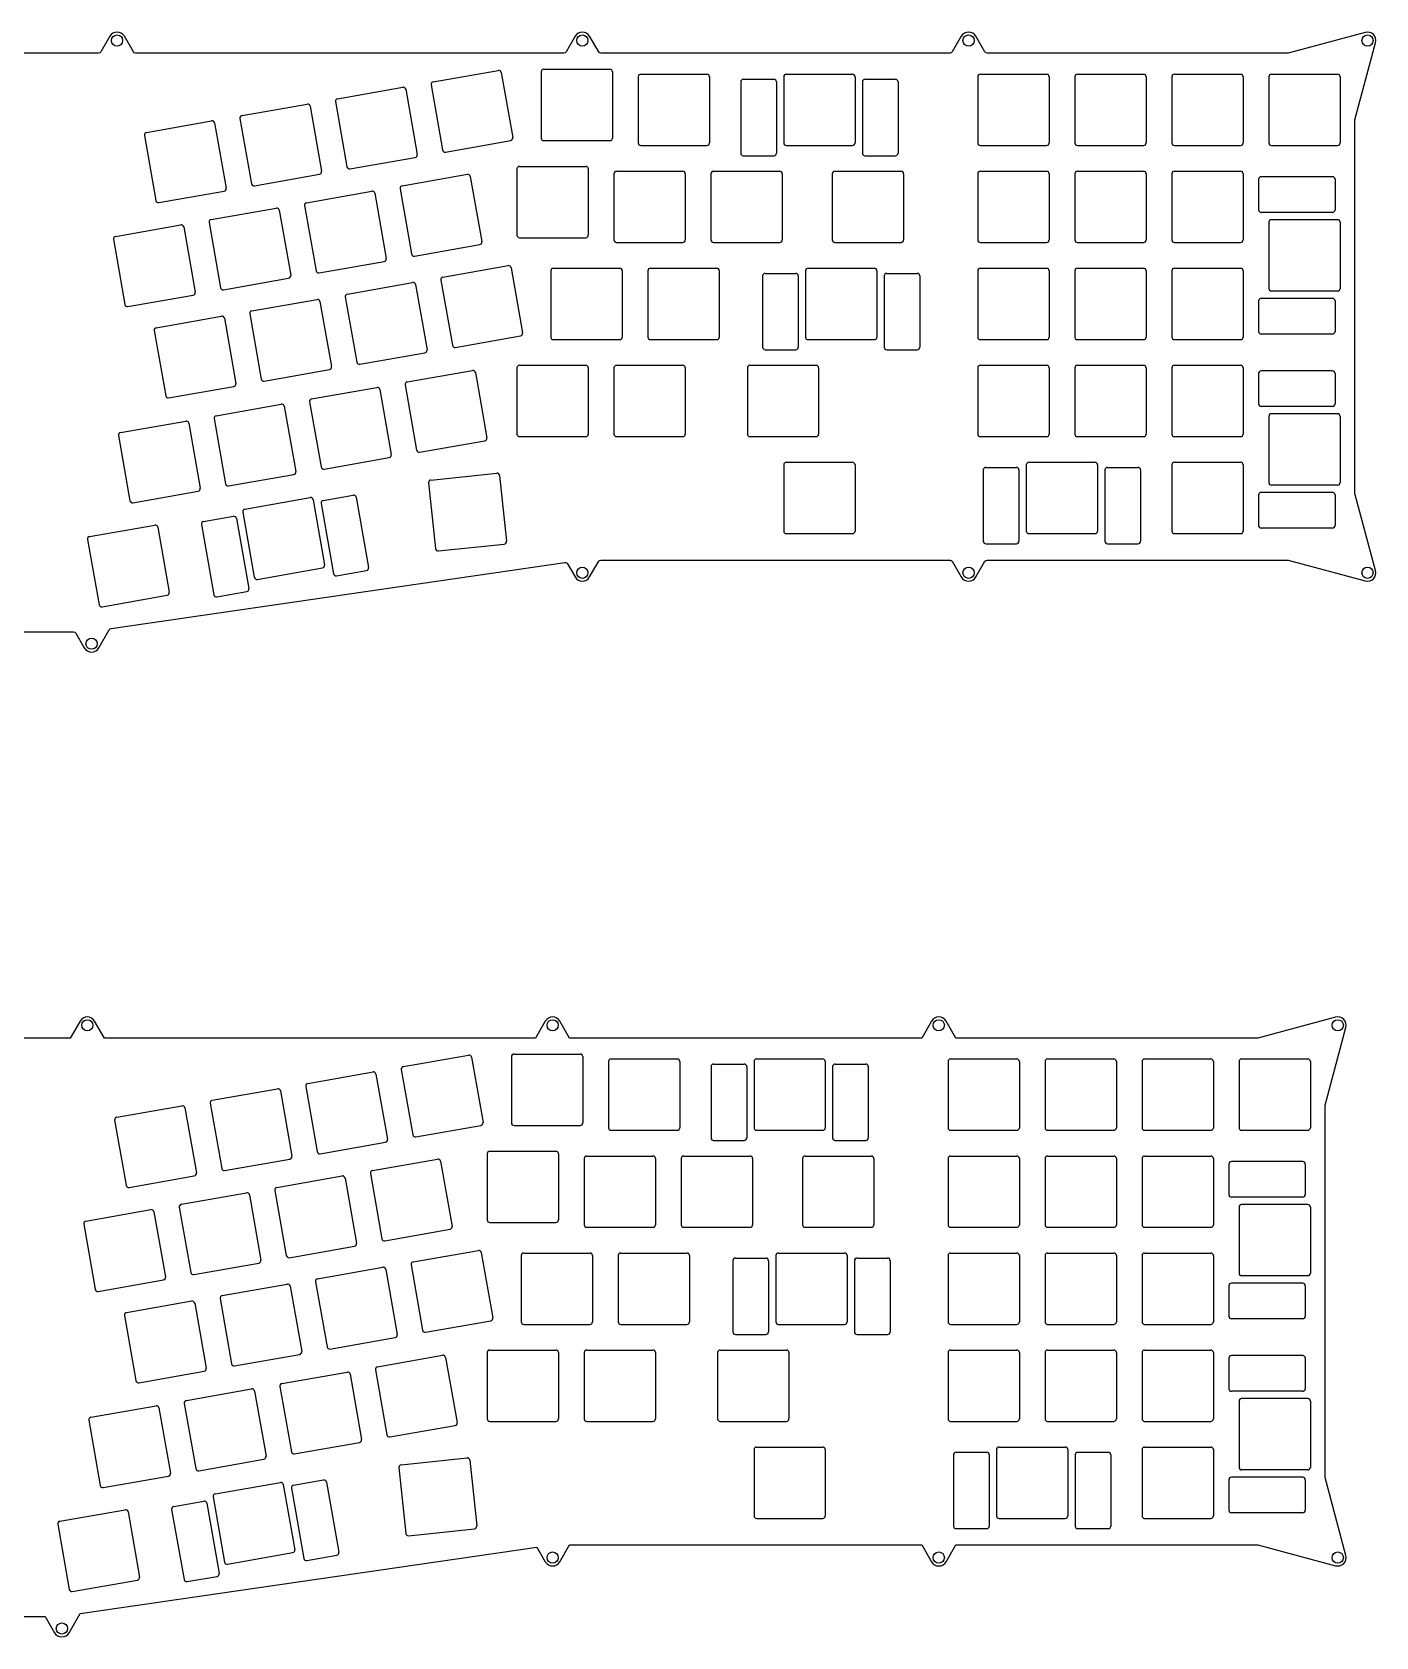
# Model space of a CAD drawing. Header units: millimetres. Extents: x -1 to 508, y -113 to 820.
# Drawn here: x 238.4 to 502.3, y 308.6 to 623.6 of the extents above; entities that cross this region are included whole.
import ezdxf

# ---------------------------------------------------------------- set-up
doc = ezdxf.new("R2010")
doc.units = ezdxf.units.MM
doc.header["$MEASUREMENT"] = 0
doc.layers.get('0').update_dxf_attribs({"linetype": 'CONTINUOUS'})

msp = doc.modelspace()

# ---------------------------------------------------------------- linework, layer by layer
for p, q in [((317.1476, 613.85882), (329.9501, 616.11625)), ((330.52933, 615.71067), (332.78675, 602.90817)), ((338.37347, 615.81361), (338.37347, 602.81361)), ((338.87347, 616.31361), (351.87347, 616.31361)), ((352.37347, 615.81361), (352.37347, 602.81361)), ((357.42347, 614.86111), (357.42347, 601.86111)), ((357.92347, 615.36111), (370.92347, 615.36111)), ((371.42347, 614.86111), (371.42347, 601.86111)), ((385.99847, 614.86111), (385.99847, 601.86111)), ((386.49847, 615.36111), (399.49847, 615.36111)), ((399.99847, 614.86111), (399.99847, 601.86111)), ((424.09847, 614.86111), (424.09847, 601.86111)), ((424.59847, 615.36111), (437.59847, 615.36111)), ((438.09847, 614.86111), (438.09847, 601.86111)), ((443.14847, 614.86111), (443.14847, 601.86111)), ((443.64847, 615.36111), (456.64847, 615.36111)), ((457.14847, 614.86111), (457.14847, 601.86111)), ((462.19847, 614.86111), (462.19847, 601.86111)), ((462.69847, 615.36111), (475.69847, 615.36111)), ((476.19847, 614.86111), (476.19847, 601.86111)), ((481.24847, 614.86111), (481.24847, 601.86111)), ((481.74847, 615.36111), (494.74847, 615.36111)), ((495.24847, 614.86111), (495.24847, 601.86111)), ((298.38701, 610.55082), (311.18951, 612.80825)), ((311.76874, 612.40267), (314.02616, 599.60017)), ((316.74202, 613.27959), (318.99944, 600.47709)), ((377.56047, 613.86111), (377.56047, 599.86111)), ((378.06047, 614.36111), (384.06047, 614.36111)), ((384.56047, 613.86111), (384.56047, 599.86111)), ((401.43647, 613.86111), (401.43647, 599.86111)), ((401.93647, 614.36111), (407.93647, 614.36111)), ((408.43647, 613.86111), (408.43647, 599.86111)), ((279.62642, 607.24283), (292.42892, 609.50025)), ((293.00815, 609.09467), (295.26558, 596.29217)), ((297.98143, 609.9716), (300.23886, 597.1691)), ((260.86583, 603.93483), (273.66833, 606.19226)), ((274.24756, 605.78668), (276.50499, 592.98417)), ((279.22084, 606.6636), (281.47827, 593.8611)), ((260.46025, 603.3556), (262.71768, 590.5531)), ((319.57867, 600.07151), (332.38117, 602.32894)), ((338.87347, 602.31361), (351.87347, 602.31361)), ((300.81808, 596.76352), (313.62058, 599.02094)), ((357.92347, 601.36111), (370.92347, 601.36111)), ((378.06047, 599.36111), (384.06047, 599.36111)), ((386.49847, 601.36111), (399.49847, 601.36111)), ((401.93647, 599.36111), (407.93647, 599.36111)), ((424.59847, 601.36111), (437.59847, 601.36111)), ((443.64847, 601.36111), (456.64847, 601.36111)), ((462.69847, 601.36111), (475.69847, 601.36111)), ((481.74847, 601.36111), (494.74847, 601.36111)), ((282.0575, 593.45552), (294.86, 595.71294)), ((311.0753, 593.44424), (323.8778, 595.70166)), ((333.61097, 596.76361), (333.61097, 583.76361)), ((334.11097, 597.26361), (347.11097, 597.26361)), ((347.61097, 596.76361), (347.61097, 583.76361)), ((352.66097, 595.81111), (352.66097, 582.81111)), ((353.16097, 596.31111), (366.16097, 596.31111)), ((366.66097, 595.81111), (366.66097, 582.81111)), ((371.71097, 595.81111), (371.71097, 582.81111)), ((372.21097, 596.31111), (385.21097, 596.31111)), ((385.71097, 595.81111), (385.71097, 582.81111)), ((395.52347, 595.81111), (395.52347, 582.81111)), ((396.02347, 596.31111), (409.02347, 596.31111)), ((409.52347, 595.81111), (409.52347, 582.81111)), ((424.09847, 595.81111), (424.09847, 582.81111)), ((424.59847, 596.31111), (437.59847, 596.31111)), ((438.09847, 595.81111), (438.09847, 582.81111)), ((443.14847, 595.81111), (443.14847, 582.81111)), ((443.64847, 596.31111), (456.64847, 596.31111)), ((457.14847, 595.81111), (457.14847, 582.81111)), ((462.19847, 595.81111), (462.19847, 582.81111)), ((462.69847, 596.31111), (475.69847, 596.31111)), ((476.19847, 595.81111), (476.19847, 582.81111)), ((263.29691, 590.14752), (276.09941, 592.40495)), ((292.31471, 590.13624), (305.11721, 592.39366)), ((310.66972, 592.86501), (312.92715, 580.06251)), ((324.45703, 595.29608), (326.71446, 582.49358)), ((479.24847, 594.72411), (479.24847, 588.72411)), ((493.74847, 595.22411), (479.74847, 595.22411)), ((494.24847, 594.72411), (494.24847, 588.72411)), ((291.90913, 589.55701), (294.16656, 576.75451)), ((305.69644, 591.98808), (307.95387, 579.18558)), ((273.14855, 586.24901), (275.40597, 573.44651)), ((273.55413, 586.82824), (286.35663, 589.08567)), ((286.93585, 588.68009), (289.19328, 575.87759)), ((493.74847, 588.22411), (479.74847, 588.22411)), ((481.24847, 586.28611), (481.24847, 573.28611)), ((494.74847, 586.78611), (481.74847, 586.78611)), ((495.24847, 586.28611), (495.24847, 573.28611)), ((254.38796, 582.94101), (256.64538, 570.13851)), ((254.79354, 583.52024), (267.59604, 585.77767)), ((268.17527, 585.37209), (270.43269, 572.56959)), ((334.11097, 583.26361), (347.11097, 583.26361)), ((313.50638, 579.65693), (326.30888, 581.91435)), ((353.16097, 582.31111), (366.16097, 582.31111)), ((372.21097, 582.31111), (385.21097, 582.31111)), ((396.02347, 582.31111), (409.02347, 582.31111)), ((424.59847, 582.31111), (437.59847, 582.31111)), ((443.64847, 582.31111), (456.64847, 582.31111)), ((462.69847, 582.31111), (475.69847, 582.31111)), ((294.74579, 576.34893), (307.54829, 578.60636)), ((319.07345, 575.51065), (331.87595, 577.76807)), ((332.45517, 577.36249), (334.7126, 564.55999)), ((340.27847, 576.76111), (340.27847, 563.76111)), ((340.77847, 577.26111), (353.77847, 577.26111)), ((354.27847, 576.76111), (354.27847, 563.76111)), ((359.32847, 576.76111), (359.32847, 563.76111)), ((359.82847, 577.26111), (372.82847, 577.26111)), ((373.32847, 576.76111), (373.32847, 563.76111)), ((390.28472, 576.76111), (390.28472, 563.76111)), ((390.78472, 577.26111), (403.78472, 577.26111)), ((404.28472, 576.76111), (404.28472, 563.76111)), ((424.09847, 576.76111), (424.09847, 563.76111)), ((424.59847, 577.26111), (437.59847, 577.26111)), ((438.09847, 576.76111), (438.09847, 563.76111)), ((443.14847, 576.76111), (443.14847, 563.76111)), ((443.64847, 577.26111), (456.64847, 577.26111)), ((457.14847, 576.76111), (457.14847, 563.76111)), ((462.19847, 576.76111), (462.19847, 563.76111)), ((462.69847, 577.26111), (475.69847, 577.26111)), ((476.19847, 576.76111), (476.19847, 563.76111)), ((275.9852, 573.04093), (288.7877, 575.29836)), ((300.31286, 572.20265), (313.11536, 574.46008)), ((313.69459, 574.0545), (315.95201, 561.252)), ((318.66787, 574.93142), (320.92529, 562.12892)), ((381.84672, 575.76111), (381.84672, 561.76111)), ((382.34672, 576.26111), (388.34672, 576.26111)), ((388.84672, 575.76111), (388.84672, 561.76111)), ((405.72272, 575.76111), (405.72272, 561.76111)), ((406.22272, 576.26111), (412.22272, 576.26111)), ((412.72272, 575.76111), (412.72272, 561.76111)), ((257.22461, 569.73293), (270.02711, 571.99036)), ((281.55227, 568.89465), (294.35477, 571.15208)), ((294.934, 570.7465), (297.19142, 557.944)), ((299.90728, 571.62342), (302.1647, 558.82092)), ((479.24847, 570.84811), (479.24847, 564.84811)), ((493.74847, 571.34811), (479.74847, 571.34811)), ((494.74847, 572.78611), (481.74847, 572.78611)), ((494.24847, 570.84811), (494.24847, 564.84811)), ((262.79168, 565.58665), (275.59418, 567.84408)), ((276.17341, 567.4385), (278.43084, 554.636)), ((281.14669, 568.31542), (283.40412, 555.51292)), ((262.3861, 565.00743), (264.64353, 552.20493)), ((321.50452, 561.72334), (334.30702, 563.98077)), ((493.74847, 564.34811), (479.74847, 564.34811)), ((340.77847, 563.26111), (353.77847, 563.26111)), ((359.82847, 563.26111), (372.82847, 563.26111)), ((382.34672, 561.26111), (388.34672, 561.26111)), ((390.78472, 563.26111), (403.78472, 563.26111)), ((406.22272, 561.26111), (412.22272, 561.26111)), ((424.59847, 563.26111), (437.59847, 563.26111)), ((443.64847, 563.26111), (456.64847, 563.26111)), ((462.69847, 563.26111), (475.69847, 563.26111)), ((302.74393, 558.41534), (315.54643, 560.67277)), ((333.61097, 557.71111), (333.61097, 544.71111)), ((334.11097, 558.21111), (347.11097, 558.21111)), ((347.61097, 557.71111), (347.61097, 544.71111)), ((352.66097, 557.71111), (352.66097, 544.71111)), ((353.16097, 558.21111), (366.16097, 558.21111)), ((366.66097, 557.71111), (366.66097, 544.71111)), ((378.85472, 557.71111), (378.85472, 544.71111)), ((379.35472, 558.21111), (392.35472, 558.21111)), ((392.85472, 557.71111), (392.85472, 544.71111)), ((424.09847, 557.71111), (424.09847, 544.71111)), ((424.59847, 558.21111), (437.59847, 558.21111)), ((438.09847, 557.71111), (438.09847, 544.71111)), ((443.14847, 557.71111), (443.14847, 544.71111)), ((443.64847, 558.21111), (456.64847, 558.21111)), ((457.14847, 557.71111), (457.14847, 544.71111)), ((462.19847, 557.71111), (462.19847, 544.71111)), ((462.69847, 558.21111), (475.69847, 558.21111)), ((476.19847, 557.71111), (476.19847, 544.71111)), ((283.98334, 555.10734), (296.78585, 557.36477)), ((312.06312, 554.93066), (324.86562, 557.18809)), ((325.44485, 556.78251), (327.70227, 543.98001)), ((479.24847, 556.62411), (479.24847, 550.62411)), ((493.74847, 557.12411), (479.74847, 557.12411)), ((494.24847, 556.62411), (494.24847, 550.62411)), ((265.22276, 551.79935), (278.02526, 554.05677)), ((293.30253, 551.62266), (306.10503, 553.88009)), ((306.68426, 553.47451), (308.94169, 540.67201)), ((311.65754, 554.35143), (313.91497, 541.54893)), ((274.54194, 548.31467), (287.34445, 550.57209)), ((287.92367, 550.16651), (290.1811, 537.36401)), ((292.89695, 551.04344), (295.15438, 538.24093)), ((493.74847, 550.12411), (479.74847, 550.12411)), ((494.74847, 548.68611), (481.74847, 548.68611)), ((255.78136, 545.00667), (268.58386, 547.26409)), ((269.16309, 546.85851), (271.42051, 534.05601)), ((274.13636, 547.73544), (276.39379, 534.93294)), ((481.24847, 548.18611), (481.24847, 535.18611)), ((495.24847, 548.18611), (495.24847, 535.18611)), ((255.37578, 544.42744), (257.6332, 531.62494)), ((314.49419, 541.14335), (327.2967, 543.40078)), ((334.11097, 544.21111), (347.11097, 544.21111)), ((353.16097, 544.21111), (366.16097, 544.21111)), ((379.35472, 544.21111), (392.35472, 544.21111)), ((424.59847, 544.21111), (437.59847, 544.21111)), ((443.64847, 544.21111), (456.64847, 544.21111)), ((462.69847, 544.21111), (475.69847, 544.21111)), ((295.73361, 537.83535), (308.53611, 540.09278)), ((386.49847, 539.16111), (399.49847, 539.16111)), ((434.12347, 539.16111), (447.12347, 539.16111)), ((462.69847, 539.16111), (475.69847, 539.16111)), ((276.97302, 534.52736), (289.77552, 536.78478)), ((316.72171, 535.68588), (329.6505, 537.04475)), ((330.20002, 536.59975), (331.55889, 523.67096)), ((385.99847, 538.66111), (385.99847, 525.66111)), ((399.99847, 538.66111), (399.99847, 525.66111)), ((425.18547, 537.66111), (425.18547, 523.66111)), ((425.68547, 538.16111), (431.68547, 538.16111)), ((432.18547, 537.66111), (432.18547, 523.66111)), ((433.62347, 538.66111), (433.62347, 525.66111)), ((447.62347, 538.66111), (447.62347, 525.66111)), ((449.06147, 537.66111), (449.06147, 523.66111)), ((449.56147, 538.16111), (455.56147, 538.16111)), ((456.06147, 537.66111), (456.06147, 523.66111)), ((462.19847, 538.66111), (462.19847, 525.66111)), ((476.19847, 538.66111), (476.19847, 525.66111)), ((258.21243, 531.21936), (271.01493, 533.47679)), ((295.57213, 531.66355), (301.48097, 532.70544)), ((316.27672, 535.13635), (317.63559, 522.20757)), ((479.24847, 532.74811), (479.24847, 526.74811)), ((493.74847, 533.24811), (479.74847, 533.24811)), ((494.74847, 534.68611), (481.74847, 534.68611)), ((494.24847, 532.74811), (494.24847, 526.74811)), ((279.78944, 529.38835), (282.04686, 516.58585)), ((280.19502, 529.96758), (292.99752, 532.225)), ((293.57674, 531.81942), (295.83417, 519.01692)), ((295.16655, 531.08432), (297.59762, 517.29701)), ((302.0602, 532.29986), (304.49127, 518.51255)), ((249.70906, 524.59208), (262.51156, 526.84951)), ((263.09079, 526.44393), (265.34822, 513.64143)), ((271.65328, 526.9383), (274.08435, 513.15099)), ((272.05886, 527.51753), (277.9677, 528.55942)), ((278.54693, 528.15384), (280.97801, 514.36653)), ((493.74847, 526.24811), (479.74847, 526.24811)), ((249.30348, 524.01285), (251.56091, 511.21035)), ((318.18511, 521.76257), (331.1139, 523.12144)), ((386.49847, 525.16111), (399.49847, 525.16111)), ((425.68547, 523.16111), (431.68547, 523.16111)), ((434.12347, 525.16111), (447.12347, 525.16111)), ((449.56147, 523.16111), (455.56147, 523.16111)), ((462.69847, 525.16111), (475.69847, 525.16111)), ((282.62609, 516.18027), (295.42859, 518.4377)), ((298.17685, 516.89143), (304.0857, 517.93332)), ((274.66358, 512.74541), (280.57243, 513.7873)), ((252.14014, 510.80477), (264.94264, 513.0622)), ((311.30748, 420.51769), (324.10998, 422.77512)), ((324.68921, 422.36954), (326.94663, 409.56704)), ((332.53335, 422.47248), (332.53335, 409.47248)), ((333.03335, 422.97248), (346.03335, 422.97248)), ((346.53335, 422.47248), (346.53335, 409.47248)), ((292.54689, 417.2097), (305.34939, 419.46712)), ((305.92862, 419.06154), (308.18605, 406.25904)), ((310.9019, 419.93847), (313.15933, 407.13597)), ((351.58335, 421.51998), (351.58335, 408.51998)), ((352.08335, 422.01998), (365.08335, 422.01998)), ((365.58335, 421.51998), (365.58335, 408.51998)), ((371.72035, 420.51998), (371.72035, 406.51998)), ((372.22035, 421.01998), (378.22035, 421.01998)), ((378.72035, 420.51998), (378.72035, 406.51998)), ((380.15835, 421.51998), (380.15835, 408.51998)), ((380.65835, 422.01998), (393.65835, 422.01998)), ((394.15835, 421.51998), (394.15835, 408.51998)), ((395.59635, 420.51998), (395.59635, 406.51998)), ((396.09635, 421.01998), (402.09635, 421.01998)), ((402.59635, 420.51998), (402.59635, 406.51998)), ((418.25835, 421.51998), (418.25835, 408.51998)), ((418.75835, 422.01998), (431.75835, 422.01998)), ((432.25835, 421.51998), (432.25835, 408.51998)), ((437.30835, 421.51998), (437.30835, 408.51998)), ((437.80835, 422.01998), (450.80835, 422.01998)), ((451.30835, 421.51998), (451.30835, 408.51998)), ((456.35835, 421.51998), (456.35835, 408.51998)), ((456.85835, 422.01998), (469.85835, 422.01998)), ((470.35835, 421.51998), (470.35835, 408.51998)), ((475.40835, 421.51998), (475.40835, 408.51998)), ((475.90835, 422.01998), (488.90835, 422.01998)), ((489.40835, 421.51998), (489.40835, 408.51998)), ((273.7863, 413.9017), (286.5888, 416.15913)), ((292.14131, 416.63047), (294.39874, 403.82797)), ((255.02572, 410.5937), (267.82822, 412.85113)), ((273.38072, 413.32247), (275.63815, 400.51997)), ((287.16803, 415.75355), (289.42546, 402.95104)), ((254.62014, 410.01447), (256.87756, 397.21197)), ((268.40744, 412.44555), (270.66487, 399.64305)), ((313.73855, 406.73039), (326.54105, 408.98781)), ((333.03335, 408.97248), (346.03335, 408.97248)), ((352.08335, 408.01998), (365.08335, 408.01998)), ((380.65835, 408.01998), (393.65835, 408.01998)), ((418.75835, 408.01998), (431.75835, 408.01998)), ((437.80835, 408.01998), (450.80835, 408.01998)), ((456.85835, 408.01998), (469.85835, 408.01998)), ((475.90835, 408.01998), (488.90835, 408.01998)), ((294.97797, 403.42239), (307.78047, 405.67981)), ((327.77085, 403.42248), (327.77085, 390.42248)), ((328.27085, 403.92248), (341.27085, 403.92248)), ((341.77085, 403.42248), (341.77085, 390.42248)), ((372.22035, 406.01998), (378.22035, 406.01998)), ((396.09635, 406.01998), (402.09635, 406.01998)), ((276.21738, 400.11439), (289.01988, 402.37182)), ((305.23518, 400.10311), (318.03768, 402.36053)), ((318.61691, 401.95495), (320.87434, 389.15245)), ((346.82085, 402.46998), (346.82085, 389.46998)), ((347.32085, 402.96998), (360.32085, 402.96998)), ((360.82085, 402.46998), (360.82085, 389.46998)), ((365.87085, 402.46998), (365.87085, 389.46998)), ((366.37085, 402.96998), (379.37085, 402.96998)), ((379.87085, 402.46998), (379.87085, 389.46998)), ((389.68335, 402.46998), (389.68335, 389.46998)), ((390.18335, 402.96998), (403.18335, 402.96998)), ((403.68335, 402.46998), (403.68335, 389.46998)), ((418.25835, 402.46998), (418.25835, 389.46998)), ((418.75835, 402.96998), (431.75835, 402.96998)), ((432.25835, 402.46998), (432.25835, 389.46998)), ((437.30835, 402.46998), (437.30835, 389.46998)), ((437.80835, 402.96998), (450.80835, 402.96998)), ((451.30835, 402.46998), (451.30835, 389.46998)), ((456.35835, 402.46998), (456.35835, 389.46998)), ((456.85835, 402.96998), (469.85835, 402.96998)), ((470.35835, 402.46998), (470.35835, 389.46998)), ((473.40835, 401.38298), (473.40835, 395.38298)), ((487.90835, 401.88298), (473.90835, 401.88298)), ((488.40835, 401.38298), (488.40835, 395.38298)), ((257.45679, 396.80639), (270.25929, 399.06382)), ((286.4746, 396.79511), (299.2771, 399.05254)), ((299.85632, 398.64696), (302.11375, 385.84446)), ((304.8296, 399.52388), (307.08703, 386.72138)), ((267.71401, 393.48711), (280.51651, 395.74454)), ((281.09574, 395.33896), (283.35316, 382.53646)), ((286.06902, 396.21588), (288.32644, 383.41338)), ((487.90835, 394.88298), (473.90835, 394.88298)), ((248.95342, 390.17911), (261.75592, 392.43654)), ((262.33515, 392.03096), (264.59258, 379.22846)), ((267.30843, 392.90788), (269.56585, 380.10538)), ((475.40835, 392.94498), (475.40835, 379.94498)), ((488.90835, 393.44498), (475.90835, 393.44498)), ((489.40835, 392.94498), (489.40835, 379.94498)), ((248.54784, 389.59989), (250.80527, 376.79739)), ((307.66626, 386.3158), (320.46876, 388.57323)), ((328.27085, 389.92248), (341.27085, 389.92248)), ((347.32085, 388.96998), (360.32085, 388.96998)), ((366.37085, 388.96998), (379.37085, 388.96998)), ((390.18335, 388.96998), (403.18335, 388.96998)), ((418.75835, 388.96998), (431.75835, 388.96998)), ((437.80835, 388.96998), (450.80835, 388.96998)), ((456.85835, 388.96998), (469.85835, 388.96998)), ((288.90567, 383.0078), (301.70817, 385.26523)), ((313.23333, 382.16952), (326.03583, 384.42695)), ((270.14508, 379.6998), (282.94758, 381.95723)), ((312.82775, 381.59029), (315.08517, 368.78779)), ((326.61506, 384.02137), (328.87248, 371.21887)), ((334.43835, 383.41998), (334.43835, 370.41998)), ((334.93835, 383.91998), (347.93835, 383.91998)), ((348.43835, 383.41998), (348.43835, 370.41998)), ((353.48835, 383.41998), (353.48835, 370.41998)), ((353.98835, 383.91998), (366.98835, 383.91998)), ((367.48835, 383.41998), (367.48835, 370.41998)), ((376.0066, 382.41998), (376.0066, 368.41998)), ((376.5066, 382.91998), (382.5066, 382.91998)), ((383.0066, 382.41998), (383.0066, 368.41998)), ((384.4446, 383.41998), (384.4446, 370.41998)), ((384.9446, 383.91998), (397.9446, 383.91998)), ((398.4446, 383.41998), (398.4446, 370.41998)), ((399.8826, 382.41998), (399.8826, 368.41998)), ((400.3826, 382.91998), (406.3826, 382.91998)), ((406.8826, 382.41998), (406.8826, 368.41998)), ((418.25835, 383.41998), (418.25835, 370.41998)), ((418.75835, 383.91998), (431.75835, 383.91998)), ((432.25835, 383.41998), (432.25835, 370.41998)), ((437.30835, 383.41998), (437.30835, 370.41998)), ((437.80835, 383.91998), (450.80835, 383.91998)), ((451.30835, 383.41998), (451.30835, 370.41998)), ((456.35835, 383.41998), (456.35835, 370.41998)), ((456.85835, 383.91998), (469.85835, 383.91998)), ((470.35835, 383.41998), (470.35835, 370.41998)), ((251.38449, 376.39181), (264.187, 378.64923)), ((294.06716, 378.28229), (296.32459, 365.47979)), ((294.47274, 378.86152), (307.27524, 381.11895)), ((307.85447, 380.71337), (310.1119, 367.91087)), ((488.90835, 379.44498), (475.90835, 379.44498)), ((275.30657, 374.9743), (277.564, 362.1718)), ((275.71215, 375.55352), (288.51465, 377.81095)), ((289.09388, 377.40537), (291.35131, 364.60287)), ((473.40835, 377.50698), (473.40835, 371.50698)), ((487.90835, 378.00698), (473.90835, 378.00698)), ((488.40835, 377.50698), (488.40835, 371.50698)), ((256.95156, 372.24553), (269.75407, 374.50295)), ((270.33329, 374.09737), (272.59072, 361.29487)), ((256.54599, 371.6663), (258.80341, 358.8638)), ((315.6644, 368.38221), (328.4669, 370.63964)), ((334.93835, 369.91998), (347.93835, 369.91998)), ((353.98835, 369.91998), (366.98835, 369.91998)), ((384.9446, 369.91998), (397.9446, 369.91998)), ((418.75835, 369.91998), (431.75835, 369.91998)), ((437.80835, 369.91998), (450.80835, 369.91998)), ((456.85835, 369.91998), (469.85835, 369.91998)), ((487.90835, 371.00698), (473.90835, 371.00698)), ((296.90381, 365.07421), (309.70632, 367.33164)), ((376.5066, 367.91998), (382.5066, 367.91998)), ((400.3826, 367.91998), (406.3826, 367.91998)), ((278.14323, 361.76622), (290.94573, 364.02364)), ((306.223, 361.58953), (319.0255, 363.84696)), ((319.60473, 363.44138), (321.86216, 350.63888)), ((327.77085, 364.36998), (327.77085, 351.36998)), ((328.27085, 364.86998), (341.27085, 364.86998)), ((341.77085, 364.36998), (341.77085, 351.36998)), ((346.82085, 364.36998), (346.82085, 351.36998)), ((347.32085, 364.86998), (360.32085, 364.86998)), ((360.82085, 364.36998), (360.82085, 351.36998)), ((373.0146, 364.36998), (373.0146, 351.36998)), ((373.5146, 364.86998), (386.5146, 364.86998)), ((387.0146, 364.36998), (387.0146, 351.36998)), ((418.25835, 364.36998), (418.25835, 351.36998)), ((418.75835, 364.86998), (431.75835, 364.86998)), ((432.25835, 364.36998), (432.25835, 351.36998)), ((437.30835, 364.36998), (437.30835, 351.36998)), ((437.80835, 364.86998), (450.80835, 364.86998)), ((451.30835, 364.36998), (451.30835, 351.36998)), ((456.35835, 364.36998), (456.35835, 351.36998)), ((456.85835, 364.86998), (469.85835, 364.86998)), ((470.35835, 364.36998), (470.35835, 351.36998)), ((473.40835, 363.28298), (473.40835, 357.28298)), ((487.90835, 363.78298), (473.90835, 363.78298)), ((488.40835, 363.28298), (488.40835, 357.28298)), ((259.38264, 358.45822), (272.18514, 360.71564)), ((287.46241, 358.28154), (300.26492, 360.53896)), ((300.84414, 360.13338), (303.10157, 347.33088)), ((305.81742, 361.01031), (308.07485, 348.2078)), ((268.70183, 354.97354), (281.50433, 357.23096)), ((282.08356, 356.82538), (284.34098, 344.02288)), ((287.05684, 357.70231), (289.31426, 344.89981)), ((487.90835, 356.78298), (473.90835, 356.78298)), ((249.94124, 351.66554), (262.74374, 353.92297)), ((263.32297, 353.51739), (265.58039, 340.71489)), ((268.29625, 354.39431), (270.55367, 341.59181)), ((475.40835, 354.84498), (475.40835, 341.84498)), ((488.90835, 355.34498), (475.90835, 355.34498)), ((489.40835, 354.84498), (489.40835, 341.84498)), ((249.53566, 351.08631), (251.79309, 338.28381)), ((308.65408, 347.80222), (321.45658, 350.05965)), ((328.27085, 350.86998), (341.27085, 350.86998)), ((347.32085, 350.86998), (360.32085, 350.86998)), ((373.5146, 350.86998), (386.5146, 350.86998)), ((418.75835, 350.86998), (431.75835, 350.86998)), ((437.80835, 350.86998), (450.80835, 350.86998)), ((456.85835, 350.86998), (469.85835, 350.86998)), ((289.89349, 344.49423), (302.69599, 346.75165)), ((271.1329, 341.18623), (283.9354, 343.44366)), ((310.8816, 342.34475), (323.81038, 343.70362)), ((380.15835, 345.31998), (380.15835, 332.31998)), ((380.65835, 345.81998), (393.65835, 345.81998)), ((394.15835, 345.31998), (394.15835, 332.31998)), ((419.34535, 344.31998), (419.34535, 330.31998)), ((419.84535, 344.81998), (425.84535, 344.81998)), ((426.34535, 344.31998), (426.34535, 330.31998)), ((427.78335, 345.31998), (427.78335, 332.31998)), ((428.28335, 345.81998), (441.28335, 345.81998)), ((441.78335, 345.31998), (441.78335, 332.31998)), ((443.22135, 344.31998), (443.22135, 330.31998)), ((443.72135, 344.81998), (449.72135, 344.81998)), ((450.22135, 344.31998), (450.22135, 330.31998)), ((456.35835, 345.31998), (456.35835, 332.31998)), ((456.85835, 345.81998), (469.85835, 345.81998)), ((470.35835, 345.31998), (470.35835, 332.31998)), ((310.4366, 341.79522), (311.79547, 328.86644)), ((324.35991, 343.25862), (325.71878, 330.32984)), ((488.90835, 341.34498), (475.90835, 341.34498)), ((252.37231, 337.87823), (265.17481, 340.13566)), ((274.3549, 336.62645), (287.1574, 338.88388)), ((287.73663, 338.4783), (289.99405, 325.6758)), ((289.32643, 337.74319), (291.7575, 323.95589)), ((289.73201, 338.32242), (295.64086, 339.36431)), ((296.22008, 338.95873), (298.65116, 325.17142)), ((473.40835, 339.40698), (473.40835, 333.40698)), ((487.90835, 339.90698), (473.90835, 339.90698)), ((488.40835, 339.40698), (488.40835, 333.40698)), ((266.21874, 334.1764), (272.12759, 335.21829)), ((272.70681, 334.81271), (275.13789, 321.0254)), ((273.94932, 336.04722), (276.20674, 323.24472)), ((243.86894, 331.25095), (256.67144, 333.50838)), ((257.25067, 333.1028), (259.5081, 320.3003)), ((265.81316, 333.59717), (268.24423, 319.80986)), ((380.65835, 331.81998), (393.65835, 331.81998)), ((428.28335, 331.81998), (441.28335, 331.81998)), ((456.85835, 331.81998), (469.85835, 331.81998)), ((487.90835, 332.90698), (473.90835, 332.90698)), ((243.46336, 330.67173), (245.72079, 317.86922)), ((312.345, 328.42144), (325.27378, 329.78031)), ((419.84535, 329.81998), (425.84535, 329.81998)), ((443.72135, 329.81998), (449.72135, 329.81998)), ((276.78597, 322.83914), (289.58847, 325.09657)), ((292.33673, 323.55031), (298.24558, 324.5922)), ((246.30002, 317.46364), (259.10252, 319.72107)), ((268.82346, 319.40428), (274.73231, 320.44617))]:
    msp.add_line(p, q)
at = {"linetype": 'Continuous'}
for points in [[(220.22289, 505.89522), (246.54352, 505.89522, -0.267949192), (246.97654, 505.64522), (248.66484, 502.72099, 0.577350269), (251.52272, 502.72099), (253.57287, 506.27195, -0.229611868), (253.93394, 506.51675), (343.02941, 519.47219, -0.307035754), (343.53437, 519.22739), (345.02521, 516.64518, 0.577350269), (347.8831, 516.64518), (349.65845, 519.72018, -0.267949192), (350.09146, 519.97018), (418.6496, 519.97018, -0.267949192), (419.08261, 519.72018), (420.85797, 516.64518, 0.577350269), (423.71585, 516.64518), (425.4912, 519.72018, -0.267949192), (425.92421, 519.97018), (484.78277, 519.97018, -0.065543463), (485.04159, 519.93611), (500.19261, 515.8764, 0.577350269), (502.21344, 517.89723), (498.15374, 533.04825, -0.065543463), (498.11966, 533.30707), (498.11966, 606.13632, -0.065381782), (498.15357, 606.39451), (502.2036, 621.54846, 0.581379959), (500.19261, 623.56666), (485.04159, 619.50695, -0.065543463), (484.78277, 619.47288), (425.92421, 619.47288, -0.267949192), (425.4912, 619.72288), (423.71585, 622.79788, 0.577350269), (420.85797, 622.79788), (419.08261, 619.72288, -0.267949192), (418.6496, 619.47288), (350.09146, 619.47288, -0.267949192), (349.65845, 619.72288), (347.8831, 622.79788, 0.577350269), (345.02521, 622.79788), (343.24986, 619.72288, -0.267949192), (342.81685, 619.47288), (258.73113, 619.47288, -0.267949192), (258.29812, 619.72288), (256.52275, 622.7979, 0.577338453), (253.66484, 622.79788), (251.8895, 619.72288, -0.267949907), (251.45649, 619.47288), (220.30994, 619.47288, -0.267949192)], [(214.0941, 312.5541), (240.99208, 312.5541), (242.82472, 309.37987, 0.577350269), (245.68261, 309.37987), (247.85395, 313.14074), (337.52476, 326.17984), (339.18509, 323.30405, 0.577350269), (342.04298, 323.30405), (343.96267, 326.62905), (413.09816, 326.62905), (415.01785, 323.30405, 0.577350269), (417.87573, 323.30405), (419.79542, 326.62905), (479.07431, 326.62905), (494.35249, 322.53527, 0.577350269), (496.37332, 324.5561), (492.27954, 339.83429), (492.27954, 412.92651), (496.36348, 428.20734, 0.581379959), (494.35249, 430.22553), (479.07431, 426.13175), (419.79542, 426.13175), (417.87573, 429.45675, 0.577350269), (415.01785, 429.45675), (413.09816, 426.13175), (343.96267, 426.13175), (342.04298, 429.45675, 0.577350269), (339.18509, 429.45675), (337.2654, 426.13175), (252.60234, 426.13175), (250.68264, 429.45677, 0.577338453), (247.82472, 429.45675), (245.90505, 426.13175), (214.18115, 426.13175)]]:
    msp.add_lwpolyline(points, format="xyb", dxfattribs=at)
for centre in [(255.09378, 621.97288), (346.45415, 621.97288), (422.28691, 621.97288), (500.61966, 621.97288), (346.45415, 517.47018), (422.28691, 517.47018), (500.61966, 517.47018), (250.09378, 503.54599), (249.25367, 428.63175), (340.61404, 428.63175), (416.44679, 428.63175), (494.77954, 428.63175), (340.61404, 324.12905), (416.44679, 324.12905), (494.77954, 324.12905), (244.25367, 310.20487)]:
    msp.add_circle(centre, 1.1, dxfattribs=at)
for centre, start, end in [((330.03692, 615.62384), 10, 100), ((338.87347, 615.81361), 90, 180), ((351.87347, 615.81361), 0, 90), ((357.92347, 614.86111), 90, 180), ((370.92347, 614.86111), 0, 90), ((386.49847, 614.86111), 90, 180), ((399.49847, 614.86111), 0, 90), ((424.59847, 614.86111), 90, 180), ((437.59847, 614.86111), 0, 90), ((443.64847, 614.86111), 90, 180), ((456.64847, 614.86111), 0, 90), ((462.69847, 614.86111), 90, 180), ((475.69847, 614.86111), 0, 90), ((481.74847, 614.86111), 90, 180), ((494.74847, 614.86111), 0, 90), ((311.27633, 612.31585), 10, 100), ((317.23442, 613.36642), 100, 190), ((378.06047, 613.86111), 90, 180), ((384.06047, 613.86111), 0, 90), ((401.93647, 613.86111), 90, 180), ((407.93647, 613.86111), 0, 90), ((292.51575, 609.00785), 10, 100), ((298.47383, 610.05842), 100, 190), ((273.75516, 605.69985), 10, 100), ((279.71325, 606.75042), 100, 190), ((260.95266, 603.44243), 100, 190), ((332.29435, 602.82134), 280, 10), ((338.87347, 602.81361), 180, 270), ((351.87347, 602.81361), 270, 0), ((357.92347, 601.86111), 180, 270), ((370.92347, 601.86111), 270, 0), ((386.49847, 601.86111), 180, 270), ((399.49847, 601.86111), 270, 0), ((424.59847, 601.86111), 180, 270), ((437.59847, 601.86111), 270, 0), ((443.64847, 601.86111), 180, 270), ((456.64847, 601.86111), 270, 0), ((462.69847, 601.86111), 180, 270), ((475.69847, 601.86111), 270, 0), ((481.74847, 601.86111), 180, 270), ((494.74847, 601.86111), 270, 0), ((313.53376, 599.51335), 280, 10), ((319.49185, 600.56392), 190, 280), ((378.06047, 599.86111), 180, 270), ((384.06047, 599.86111), 270, 0), ((401.93647, 599.86111), 180, 270), ((407.93647, 599.86111), 270, 0), ((294.77317, 596.20535), 280, 10), ((300.73126, 597.25592), 190, 280), ((323.96463, 595.20926), 10, 100), ((334.11097, 596.76361), 90, 180), ((347.11097, 596.76361), 0, 90), ((353.16097, 595.81111), 90, 180), ((366.16097, 595.81111), 0, 90), ((372.21097, 595.81111), 90, 180), ((385.21097, 595.81111), 0, 90), ((396.02347, 595.81111), 90, 180), ((409.02347, 595.81111), 0, 90), ((424.59847, 595.81111), 90, 180), ((437.59847, 595.81111), 0, 90), ((443.64847, 595.81111), 90, 180), ((456.64847, 595.81111), 0, 90), ((462.69847, 595.81111), 90, 180), ((475.69847, 595.81111), 0, 90), ((276.01258, 592.89735), 280, 10), ((281.97067, 593.94792), 190, 280), ((305.20404, 591.90126), 10, 100), ((311.16212, 592.95183), 100, 190), ((479.74847, 594.72411), 90, 180), ((493.74847, 594.72411), 0, 90), ((263.21008, 590.63992), 190, 280), ((292.40154, 589.64383), 100, 190), ((273.64095, 586.33584), 100, 190), ((286.44345, 588.59326), 10, 100), ((479.74847, 588.72411), 180, 270), ((481.74847, 586.28611), 90, 180), ((493.74847, 588.72411), 270, 0), ((494.74847, 586.28611), 0, 90), ((254.88036, 583.02784), 100, 190), ((267.68286, 585.28526), 10, 100), ((334.11097, 583.76361), 180, 270), ((347.11097, 583.76361), 270, 0), ((313.41955, 580.14933), 190, 280), ((326.22205, 582.40676), 280, 10), ((353.16097, 582.81111), 180, 270), ((366.16097, 582.81111), 270, 0), ((372.21097, 582.81111), 180, 270), ((385.21097, 582.81111), 270, 0), ((396.02347, 582.81111), 180, 270), ((409.02347, 582.81111), 270, 0), ((424.59847, 582.81111), 180, 270), ((437.59847, 582.81111), 270, 0), ((443.64847, 582.81111), 180, 270), ((456.64847, 582.81111), 270, 0), ((462.69847, 582.81111), 180, 270), ((475.69847, 582.81111), 270, 0), ((294.65896, 576.84133), 190, 280), ((307.46146, 579.09876), 280, 10), ((331.96277, 577.27567), 10, 100), ((340.77847, 576.76111), 90, 180), ((353.77847, 576.76111), 0, 90), ((359.82847, 576.76111), 90, 180), ((372.82847, 576.76111), 0, 90), ((390.78472, 576.76111), 90, 180), ((403.78472, 576.76111), 0, 90), ((424.59847, 576.76111), 90, 180), ((437.59847, 576.76111), 0, 90), ((443.64847, 576.76111), 90, 180), ((456.64847, 576.76111), 0, 90), ((462.69847, 576.76111), 90, 180), ((475.69847, 576.76111), 0, 90), ((275.89838, 573.53334), 190, 280), ((288.70088, 575.79076), 280, 10), ((313.20218, 573.96767), 10, 100), ((319.16027, 575.01824), 100, 190), ((382.34672, 575.76111), 90, 180), ((388.34672, 575.76111), 0, 90), ((406.22272, 575.76111), 90, 180), ((412.22272, 575.76111), 0, 90), ((269.94029, 572.48276), 280, 10), ((294.44159, 570.65967), 10, 100), ((300.39968, 571.71025), 100, 190), ((479.74847, 570.84811), 90, 180), ((481.74847, 573.28611), 180, 270), ((493.74847, 570.84811), 0, 90), ((494.74847, 573.28611), 270, 0), ((257.13779, 570.22534), 190, 280), ((275.68101, 567.35168), 10, 100), ((281.63909, 568.40225), 100, 190), ((262.87851, 565.09425), 100, 190), ((334.2202, 564.47317), 280, 10), ((479.74847, 564.84811), 180, 270), ((493.74847, 564.84811), 270, 0), ((315.45961, 561.16517), 280, 10), ((321.4177, 562.21574), 190, 280), ((340.77847, 563.76111), 180, 270), ((353.77847, 563.76111), 270, 0), ((359.82847, 563.76111), 180, 270), ((372.82847, 563.76111), 270, 0), ((382.34672, 561.76111), 180, 270), ((388.34672, 561.76111), 270, 0), ((390.78472, 563.76111), 180, 270), ((403.78472, 563.76111), 270, 0), ((406.22272, 561.76111), 180, 270), ((412.22272, 561.76111), 270, 0), ((424.59847, 563.76111), 180, 270), ((437.59847, 563.76111), 270, 0), ((443.64847, 563.76111), 180, 270), ((456.64847, 563.76111), 270, 0), ((462.69847, 563.76111), 180, 270), ((475.69847, 563.76111), 270, 0), ((296.69902, 557.85717), 280, 10), ((302.65711, 558.90775), 190, 280), ((334.11097, 557.71111), 90, 180), ((347.11097, 557.71111), 0, 90), ((353.16097, 557.71111), 90, 180), ((366.16097, 557.71111), 0, 90), ((379.35472, 557.71111), 90, 180), ((392.35472, 557.71111), 0, 90), ((424.59847, 557.71111), 90, 180), ((437.59847, 557.71111), 0, 90), ((443.64847, 557.71111), 90, 180), ((456.64847, 557.71111), 0, 90), ((462.69847, 557.71111), 90, 180), ((475.69847, 557.71111), 0, 90), ((277.93843, 554.54918), 280, 10), ((283.89652, 555.59975), 190, 280), ((312.14994, 554.43826), 100, 190), ((324.95244, 556.69568), 10, 100), ((479.74847, 556.62411), 90, 180), ((493.74847, 556.62411), 0, 90), ((265.13593, 552.29175), 190, 280), ((293.38936, 551.13026), 100, 190), ((306.19186, 553.38769), 10, 100), ((274.62877, 547.82226), 100, 190), ((287.43127, 550.07969), 10, 100), ((479.74847, 550.62411), 180, 270), ((481.74847, 548.18611), 90, 180), ((493.74847, 550.62411), 270, 0), ((494.74847, 548.18611), 0, 90), ((268.67068, 546.77169), 10, 100), ((255.86818, 544.51426), 100, 190), ((327.20987, 543.89318), 280, 10), ((334.11097, 544.71111), 180, 270), ((347.11097, 544.71111), 270, 0), ((353.16097, 544.71111), 180, 270), ((366.16097, 544.71111), 270, 0), ((379.35472, 544.71111), 180, 270), ((392.35472, 544.71111), 270, 0), ((424.59847, 544.71111), 180, 270), ((437.59847, 544.71111), 270, 0), ((443.64847, 544.71111), 180, 270), ((456.64847, 544.71111), 270, 0), ((462.69847, 544.71111), 180, 270), ((475.69847, 544.71111), 270, 0), ((308.44928, 540.58518), 280, 10), ((314.40737, 541.63576), 190, 280), ((386.49847, 538.66111), 90, 180), ((399.49847, 538.66111), 0, 90), ((434.12347, 538.66111), 90, 180), ((447.12347, 538.66111), 0, 90), ((462.69847, 538.66111), 90, 180), ((475.69847, 538.66111), 0, 90), ((289.6887, 537.27719), 280, 10), ((295.64678, 538.32776), 190, 280), ((316.77398, 535.18861), 96, 186), ((329.70276, 536.54748), 6, 96), ((425.68547, 537.66111), 90, 180), ((431.68547, 537.66111), 0, 90), ((449.56147, 537.66111), 90, 180), ((455.56147, 537.66111), 0, 90), ((270.92811, 533.96919), 280, 10), ((276.88619, 535.01976), 190, 280), ((301.5678, 532.21304), 10, 100), ((479.74847, 532.74811), 90, 180), ((481.74847, 535.18611), 180, 270), ((493.74847, 532.74811), 0, 90), ((494.74847, 535.18611), 270, 0), ((258.12561, 531.71176), 190, 280), ((280.28184, 529.47517), 100, 190), ((293.08434, 531.7326), 10, 100), ((295.65895, 531.17115), 100, 190), ((262.59839, 526.3571), 10, 100), ((272.14568, 527.02512), 100, 190), ((278.05453, 528.06701), 10, 100), ((479.74847, 526.74811), 180, 270), ((493.74847, 526.74811), 270, 0), ((249.79588, 524.09968), 100, 190), ((331.06163, 523.6187), 276, 6), ((386.49847, 525.66111), 180, 270), ((399.49847, 525.66111), 270, 0), ((425.68547, 523.66111), 180, 270), ((431.68547, 523.66111), 270, 0), ((434.12347, 525.66111), 180, 270), ((447.12347, 525.66111), 270, 0), ((449.56147, 523.66111), 180, 270), ((455.56147, 523.66111), 270, 0), ((462.69847, 525.66111), 180, 270), ((475.69847, 525.66111), 270, 0), ((318.13285, 522.25983), 186, 276), ((295.34177, 518.9301), 280, 10), ((298.09002, 517.38384), 190, 280), ((303.99887, 518.42573), 280, 10), ((264.85581, 513.5546), 280, 10), ((280.4856, 514.2797), 280, 10), ((282.53927, 516.67267), 190, 280), ((252.05331, 511.29718), 190, 280), ((274.57675, 513.23781), 190, 280), ((324.1968, 422.28272), 10, 100), ((333.03335, 422.47248), 90, 180), ((346.03335, 422.47248), 0, 90), ((305.43622, 418.97472), 10, 100), ((311.3943, 420.02529), 100, 190), ((352.08335, 421.51998), 90, 180), ((365.08335, 421.51998), 0, 90), ((372.22035, 420.51998), 90, 180), ((378.22035, 420.51998), 0, 90), ((380.65835, 421.51998), 90, 180), ((393.65835, 421.51998), 0, 90), ((396.09635, 420.51998), 90, 180), ((402.09635, 420.51998), 0, 90), ((418.75835, 421.51998), 90, 180), ((431.75835, 421.51998), 0, 90), ((437.80835, 421.51998), 90, 180), ((450.80835, 421.51998), 0, 90), ((456.85835, 421.51998), 90, 180), ((469.85835, 421.51998), 0, 90), ((475.90835, 421.51998), 90, 180), ((488.90835, 421.51998), 0, 90), ((286.67563, 415.66672), 10, 100), ((292.63372, 416.71729), 100, 190), ((267.91504, 412.35872), 10, 100), ((273.87313, 413.40929), 100, 190), ((255.11254, 410.1013), 100, 190), ((313.65173, 407.22279), 190, 280), ((326.45423, 409.48022), 280, 10), ((333.03335, 409.47248), 180, 270), ((346.03335, 409.47248), 270, 0), ((352.08335, 408.51998), 180, 270), ((365.08335, 408.51998), 270, 0), ((372.22035, 406.51998), 180, 270), ((378.22035, 406.51998), 270, 0), ((380.65835, 408.51998), 180, 270), ((393.65835, 408.51998), 270, 0), ((396.09635, 406.51998), 180, 270), ((402.09635, 406.51998), 270, 0), ((418.75835, 408.51998), 180, 270), ((431.75835, 408.51998), 270, 0), ((437.80835, 408.51998), 180, 270), ((450.80835, 408.51998), 270, 0), ((456.85835, 408.51998), 180, 270), ((469.85835, 408.51998), 270, 0), ((475.90835, 408.51998), 180, 270), ((488.90835, 408.51998), 270, 0), ((294.89114, 403.91479), 190, 280), ((307.69364, 406.17222), 280, 10), ((328.27085, 403.42248), 90, 180), ((341.27085, 403.42248), 0, 90), ((276.13055, 400.60679), 190, 280), ((288.93306, 402.86422), 280, 10), ((318.12451, 401.86813), 10, 100), ((347.32085, 402.46998), 90, 180), ((360.32085, 402.46998), 0, 90), ((366.37085, 402.46998), 90, 180), ((379.37085, 402.46998), 0, 90), ((390.18335, 402.46998), 90, 180), ((403.18335, 402.46998), 0, 90), ((418.75835, 402.46998), 90, 180), ((431.75835, 402.46998), 0, 90), ((437.80835, 402.46998), 90, 180), ((450.80835, 402.46998), 0, 90), ((456.85835, 402.46998), 90, 180), ((469.85835, 402.46998), 0, 90), ((473.90835, 401.38298), 90, 180), ((487.90835, 401.38298), 0, 90), ((257.36997, 397.2988), 190, 280), ((270.17247, 399.55622), 280, 10), ((299.36392, 398.56013), 10, 100), ((305.32201, 399.6107), 100, 190), ((280.60333, 395.25213), 10, 100), ((286.56142, 396.30271), 100, 190), ((473.90835, 395.38298), 180, 270), ((487.90835, 395.38298), 270, 0), ((261.84274, 391.94414), 10, 100), ((267.80083, 392.99471), 100, 190), ((475.90835, 392.94498), 90, 180), ((488.90835, 392.94498), 0, 90), ((249.04024, 389.68671), 100, 190), ((320.38193, 389.06563), 280, 10), ((328.27085, 390.42248), 180, 270), ((341.27085, 390.42248), 270, 0), ((347.32085, 389.46998), 180, 270), ((360.32085, 389.46998), 270, 0), ((366.37085, 389.46998), 180, 270), ((379.37085, 389.46998), 270, 0), ((390.18335, 389.46998), 180, 270), ((403.18335, 389.46998), 270, 0), ((418.75835, 389.46998), 180, 270), ((431.75835, 389.46998), 270, 0), ((437.80835, 389.46998), 180, 270), ((450.80835, 389.46998), 270, 0), ((456.85835, 389.46998), 180, 270), ((469.85835, 389.46998), 270, 0), ((301.62135, 385.75763), 280, 10), ((307.57943, 386.8082), 190, 280), ((326.12265, 383.93454), 10, 100), ((282.86076, 382.44963), 280, 10), ((288.81885, 383.50021), 190, 280), ((313.32015, 381.67712), 100, 190), ((334.93835, 383.41998), 90, 180), ((347.93835, 383.41998), 0, 90), ((353.98835, 383.41998), 90, 180), ((366.98835, 383.41998), 0, 90), ((376.5066, 382.41998), 90, 180), ((382.5066, 382.41998), 0, 90), ((384.9446, 383.41998), 90, 180), ((397.9446, 383.41998), 0, 90), ((400.3826, 382.41998), 90, 180), ((406.3826, 382.41998), 0, 90), ((418.75835, 383.41998), 90, 180), ((431.75835, 383.41998), 0, 90), ((437.80835, 383.41998), 90, 180), ((450.80835, 383.41998), 0, 90), ((456.85835, 383.41998), 90, 180), ((469.85835, 383.41998), 0, 90), ((264.10017, 379.14164), 280, 10), ((270.05826, 380.19221), 190, 280), ((294.55956, 378.36912), 100, 190), ((307.36207, 380.62654), 10, 100), ((475.90835, 379.94498), 180, 270), ((488.90835, 379.94498), 270, 0), ((251.29767, 376.88421), 190, 280), ((275.79898, 375.06112), 100, 190), ((288.60148, 377.31855), 10, 100), ((473.90835, 377.50698), 90, 180), ((487.90835, 377.50698), 0, 90), ((257.03839, 371.75312), 100, 190), ((269.84089, 374.01055), 10, 100), ((315.57758, 368.87461), 190, 280), ((328.38008, 371.13204), 280, 10), ((334.93835, 370.41998), 180, 270), ((347.93835, 370.41998), 270, 0), ((353.98835, 370.41998), 180, 270), ((366.98835, 370.41998), 270, 0), ((384.9446, 370.41998), 180, 270), ((397.9446, 370.41998), 270, 0), ((418.75835, 370.41998), 180, 270), ((431.75835, 370.41998), 270, 0), ((437.80835, 370.41998), 180, 270), ((450.80835, 370.41998), 270, 0), ((456.85835, 370.41998), 180, 270), ((469.85835, 370.41998), 270, 0), ((473.90835, 371.50698), 180, 270), ((487.90835, 371.50698), 270, 0), ((309.61949, 367.82404), 280, 10), ((376.5066, 368.41998), 180, 270), ((382.5066, 368.41998), 270, 0), ((400.3826, 368.41998), 180, 270), ((406.3826, 368.41998), 270, 0), ((290.8589, 364.51605), 280, 10), ((296.81699, 365.56662), 190, 280), ((319.11233, 363.35456), 10, 100), ((328.27085, 364.36998), 90, 180), ((341.27085, 364.36998), 0, 90), ((347.32085, 364.36998), 90, 180), ((360.32085, 364.36998), 0, 90), ((373.5146, 364.36998), 90, 180), ((386.5146, 364.36998), 0, 90), ((418.75835, 364.36998), 90, 180), ((431.75835, 364.36998), 0, 90), ((437.80835, 364.36998), 90, 180), ((450.80835, 364.36998), 0, 90), ((456.85835, 364.36998), 90, 180), ((469.85835, 364.36998), 0, 90), ((473.90835, 363.28298), 90, 180), ((487.90835, 363.28298), 0, 90), ((272.09832, 361.20805), 280, 10), ((278.0564, 362.25862), 190, 280), ((300.35174, 360.04656), 10, 100), ((306.30983, 361.09713), 100, 190), ((259.29582, 358.95062), 190, 280), ((281.59115, 356.73856), 10, 100), ((287.54924, 357.78913), 100, 190), ((473.90835, 357.28298), 180, 270), ((487.90835, 357.28298), 270, 0), ((262.83056, 353.43056), 10, 100), ((268.78865, 354.48113), 100, 190), ((475.90835, 354.84498), 90, 180), ((488.90835, 354.84498), 0, 90), ((250.02806, 351.17314), 100, 190), ((321.36975, 350.55205), 280, 10), ((328.27085, 351.36998), 180, 270), ((341.27085, 351.36998), 270, 0), ((347.32085, 351.36998), 180, 270), ((360.32085, 351.36998), 270, 0), ((373.5146, 351.36998), 180, 270), ((386.5146, 351.36998), 270, 0), ((418.75835, 351.36998), 180, 270), ((431.75835, 351.36998), 270, 0), ((437.80835, 351.36998), 180, 270), ((450.80835, 351.36998), 270, 0), ((456.85835, 351.36998), 180, 270), ((469.85835, 351.36998), 270, 0), ((302.60917, 347.24406), 280, 10), ((308.56725, 348.29463), 190, 280), ((283.84858, 343.93606), 280, 10), ((289.80667, 344.98663), 190, 280), ((323.86265, 343.20636), 6, 96), ((380.65835, 345.31998), 90, 180), ((393.65835, 345.31998), 0, 90), ((419.84535, 344.31998), 90, 180), ((425.84535, 344.31998), 0, 90), ((428.28335, 345.31998), 90, 180), ((441.28335, 345.31998), 0, 90), ((443.72135, 344.31998), 90, 180), ((449.72135, 344.31998), 0, 90), ((456.85835, 345.31998), 90, 180), ((469.85835, 345.31998), 0, 90), ((265.08799, 340.62806), 280, 10), ((271.04608, 341.67863), 190, 280), ((310.93386, 341.84749), 96, 186), ((475.90835, 341.84498), 180, 270), ((488.90835, 341.84498), 270, 0), ((252.28549, 338.37064), 190, 280), ((287.24422, 338.39147), 10, 100), ((289.81883, 337.83002), 100, 190), ((295.72768, 338.87191), 10, 100), ((473.90835, 339.40698), 90, 180), ((487.90835, 339.40698), 0, 90), ((266.30556, 333.68399), 100, 190), ((272.21441, 334.72588), 10, 100), ((274.44172, 336.13405), 100, 190), ((243.95577, 330.75855), 100, 190), ((256.75827, 333.01598), 10, 100), ((380.65835, 332.31998), 180, 270), ((393.65835, 332.31998), 270, 0), ((428.28335, 332.31998), 180, 270), ((441.28335, 332.31998), 270, 0), ((456.85835, 332.31998), 180, 270), ((469.85835, 332.31998), 270, 0), ((473.90835, 333.40698), 180, 270), ((487.90835, 333.40698), 270, 0), ((312.29273, 328.9187), 186, 276), ((325.22152, 330.27757), 276, 6), ((419.84535, 330.31998), 180, 270), ((425.84535, 330.31998), 270, 0), ((443.72135, 330.31998), 180, 270), ((449.72135, 330.31998), 270, 0), ((289.50165, 325.58897), 280, 10), ((298.15875, 325.0846), 280, 10), ((276.69915, 323.33154), 190, 280), ((292.24991, 324.04271), 190, 280), ((259.01569, 320.21347), 280, 10), ((268.73664, 319.89669), 190, 280), ((274.64548, 320.93858), 280, 10), ((246.21319, 317.95605), 190, 280)]:
    msp.add_arc(centre, 0.5, start, end)

doc.saveas('drawing.dxf')
